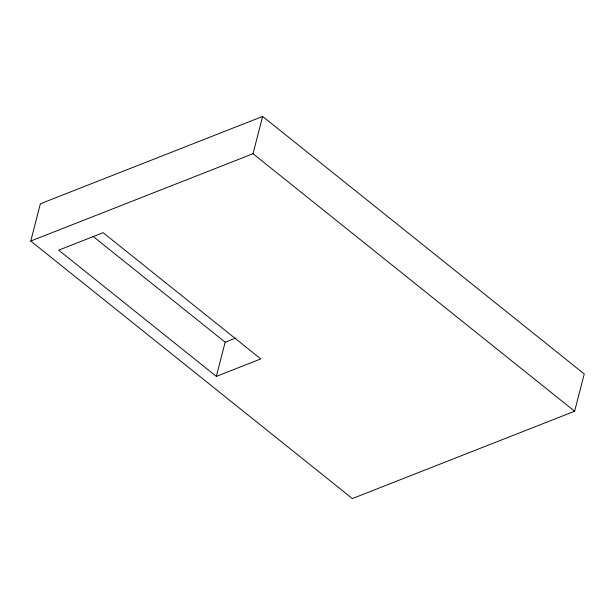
<?xml version="1.0" encoding="UTF-8"?>
<svg xmlns="http://www.w3.org/2000/svg" width="615" height="615" viewBox="0 0 615 615"><rect width="100%" height="100%" fill="white"/><g stroke="black" fill="none" stroke-linecap="round" stroke-linejoin="round"><path stroke-width="0.92" d="M30.75 241.042L40.39 203.765L262.643 116.435L584.25 373.958L574.61 411.235L352.357 498.565L30.75 241.042L253.003 153.712L262.643 116.435M216.326 376.38L260.783 358.914L103.128 232.678L58.679 250.144L216.326 376.38L225.175 342.178L235.845 337.989M253.003 153.712L574.61 411.235M92.927 236.283L225.175 342.178"/></g></svg>
